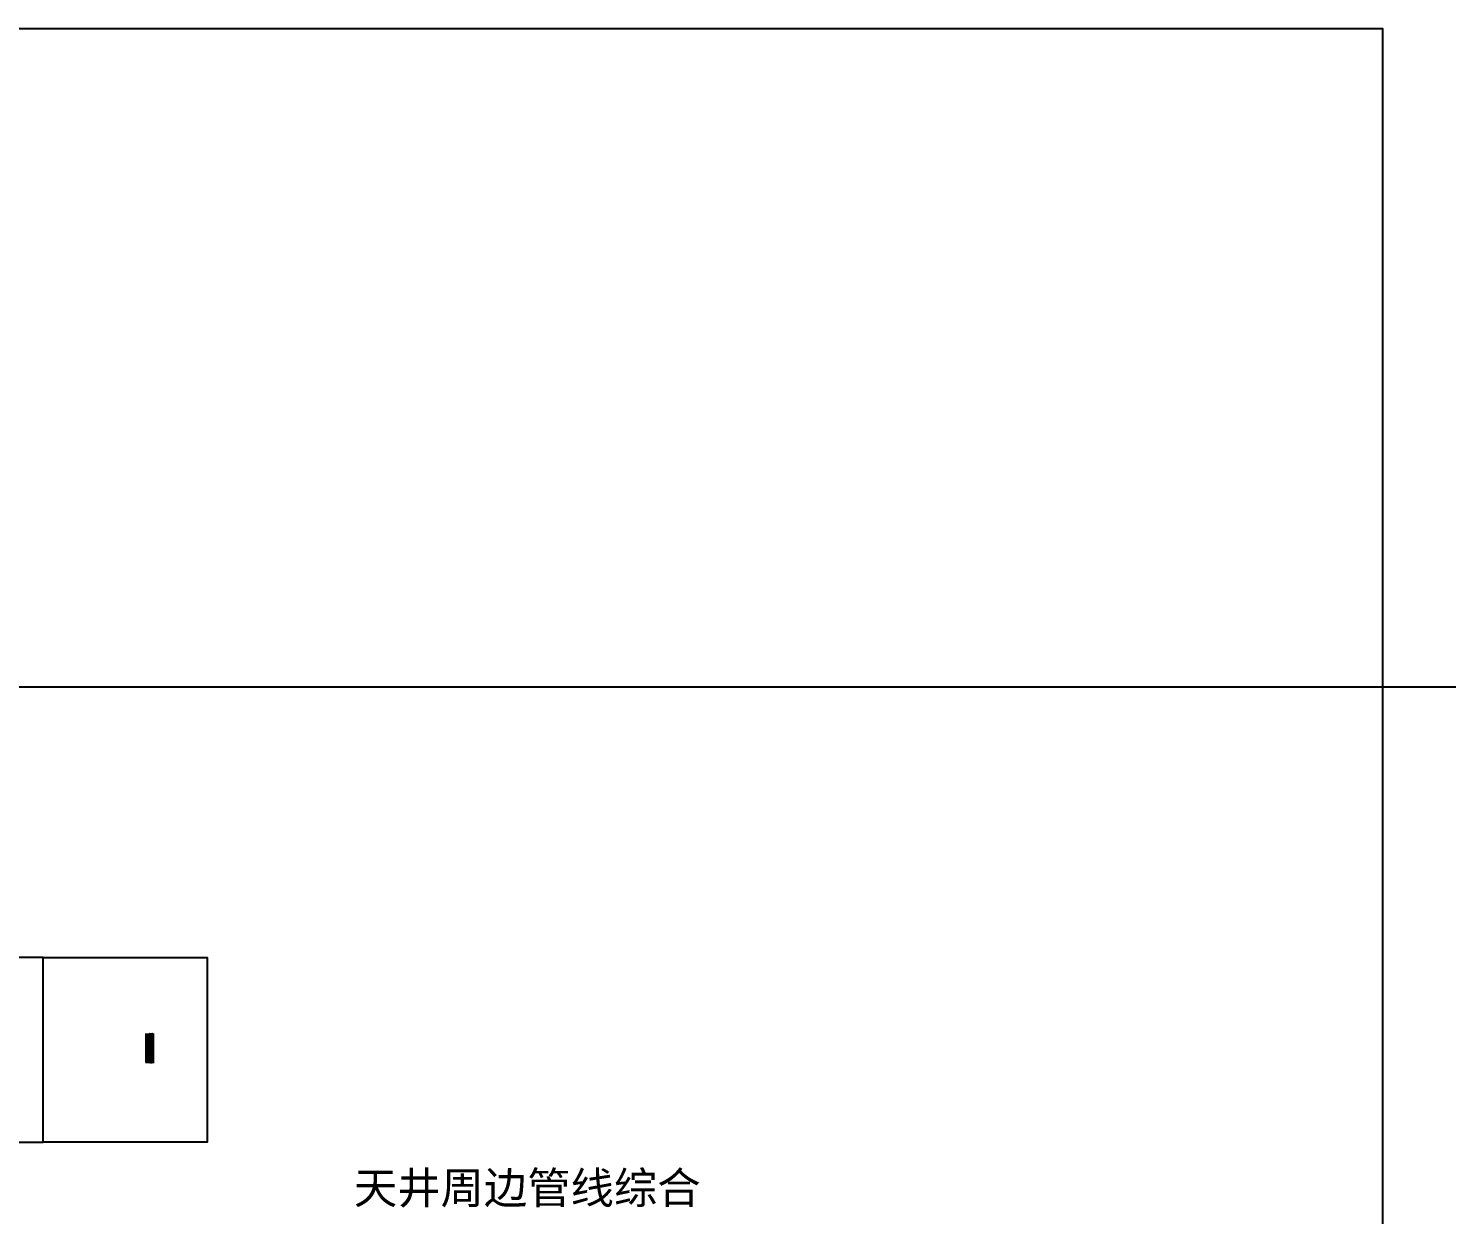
# Model space of a CAD drawing. Extents: x 198753 to 882193, y -399300 to 132460.
# Drawn here: x 420522 to 465166, y 24212 to 61565 of the extents above; entities that cross this region are included whole.
import ezdxf

# ---------------------------------------------------------------- set-up
doc = ezdxf.new("R2010")
doc.units = 0
doc.header["$LTSCALE"] = 1000
doc.header["$MEASUREMENT"] = 0
doc.linetypes.add('CENTER', pattern=[50.8, 31.75, -6.35, 6.35, -6.35])
doc.linetypes.add('DIVIDE', pattern=[1.25, 0.5, -0.25, 0, -0.25, 0, -0.25])
doc.layers.add('04-不打印_辅助线', color=165, linetype='Continuous', plot=False)
for name, color, linetype in [('A-D-玻璃剖线', 130, 'Continuous'), ('A-D-金属剖线', 200, 'Continuous'), ('A-SUR_保温', 222, 'Continuous'), ('L18', 1, 'Continuous'), ('钢龙骨', 173, 'Continuous')]:
    doc.layers.add(name, color=color, linetype=linetype)
doc.layers.add('C18', color=1, linetype='CENTER', lineweight=13)
doc.layers.add('PJ1_accessories', color=4, linetype='Continuous', lineweight=13)
doc.styles.add('华文细黑', font='STXIHEI.TTF', dxfattribs={"height": 10})

# ---------------------------------------------------------------- blocks, each defined once
blk = doc.blocks.new('横梁01')
at = {"layer": '04-不打印_辅助线', "color": 1, "linetype": 'DIVIDE', "ltscale": 10}
blk.add_line((-7, 0), (130, 0), dxfattribs=at)
at = {"layer": 'A-D-金属剖线'}
for p, q in [((31, -14), (32, -13)), ((33, -15), (31, -14)), ((31, -16), (33, -15)), ((32, -16), (31, -16)), ((33, -14), (32, -13)), ((32, -16), (33, -15)), ((33, -14), (34, -13)), ((34, -16), (33, -15)), ((35, -14), (34, -13)), ((34, -15), (35, -14)), ((35, -16), (34, -15)), ((34, -16), (35, -16))]:
    blk.add_line(p, q, dxfattribs=at)
for points in [[(16, -6), (21, -9), (21, -14), (16, -17), (11, -14), (11, -9), (16, -6)], [(51, -6), (46, -9), (46, -14), (51, -17), (56, -14), (56, -9), (51, -6)]]:
    blk.add_lwpolyline(points, dxfattribs=at)
for centre, radius in [((16, -12), 6), ((16, -12), 4.79), ((16, -12), 3), ((33, -15), 3.5), ((51, -12), 6), ((51, -12), 4.79), ((51, -12), 3)]:
    blk.add_circle(centre, radius, dxfattribs=at)
for centre, start, end in [((16, -12), 90, 360), ((51, -12), 180, 90)]:
    blk.add_arc(centre, 2.1, start, end, dxfattribs=at)
at = {"layer": '钢龙骨'}
for points in [[(80, -9, 0.414214), (80, -9), (80, -9, -0.414214), (79, -9), (79, -6, -0.414214), (80, -6), (80, -6, 0.414214), (80, -6), (80, -4, 0.414214), (80, -3), (77, -3, 0.414214), (76, -4), (76, -5, -0.414214), (76, -5), (66, -5, -0.414214), (66, -5), (66, 5, -0.414214), (66, 5), (76, 5, -0.414214), (76, 5), (76, 4, 0.414214), (77, 3), (80, 3, 0.414214), (80, 4), (80, 6, 0.414214), (80, 6), (80, 6, -0.414214), (79, 6), (79, 9, -0.414214), (80, 9), (80, 9, 0.414214), (80, 9), (80, 12, -0.414214), (80, 12), (84, 12, 0.414214), (84, 13), (84, 15, 0.414214), (84, 15), (80, 15, -0.414214), (80, 15), (80, 22, 0.414214), (79, 23), (79, 23, 0.414214), (78, 22), (78, 21, -0.414214), (78, 21), (76, 21, -0.414214), (76, 21), (76, 27, -0.414214), (76, 28), (78, 28, -0.414214), (78, 27), (78, 26, 0.414214), (79, 26), (79, 26, 0.414214), (80, 27), (80, 30, 0.414214), (80, 30), (0, 30, 0.414214), (0, 30), (0, -30, 0.414214), (0, -30), (3, -30, 0.414214), (3, -30), (3, -29), (3, -29, -0.414214), (3, -29), (4, -29, 0.221695), (4, -29), (5, -28, 0.63707), (4, -27), (3, -27, -0.414214), (3, -27), (3, -3, -0.414214), (3, -2), (6, -2, 1), (6, 1), (3, 1, -0.414214), (3, 1), (3, 5, -0.414214), (3, 5), (63, 5), (63, 1, -0.414214), (63, 1), (59, 1, 1), (59, -2), (63, -2), (63, -8, 0.414214), (63, -8), (75, -8, -0.414214), (76, -9), (76, -17, -0.414214), (76, -18), (74, -18, 0.414214), (73, -19), (73, -27, -0.414214), (73, -27), (71, -27, 0.63707), (71, -28), (72, -29, 0.221695), (72, -29), (73, -29, -0.414214), (73, -29), (73, -30, 0.414214), (73, -30), (80, -30, 0.414214), (80, -30), (80, -27, 0.414214), (79, -26), (79, -26, 0.414214), (78, -26), (78, -28, -0.414214), (78, -28), (76, -28, -0.414214), (76, -28), (76, -21, -0.414214), (76, -21), (78, -21, -0.414214), (78, -21), (78, -22, 0.414214), (79, -23), (79, -23, 0.414214), (80, -22), (80, -9, 0.414214), (80, -9), (80, -9, -0.414214), (79, -9), (79, -6, -0.414214), (80, -6), (80, -6, 0.414214), (80, -6), (80, -4)], [(5, -25, -0.648605), (6, -26), (6, -29, 0.414214), (6, -29), (6, -29), (70, -29, 0.414214), (70, -29), (70, -26, -0.648605), (70, -25), (71, -27, -0.414214), (71, -27), (71, -27, 0.267949), (71, -28), (71, -29, 0.414214), (71, -29), (72, -29, -0.414214), (73, -29), (73, -30, -0.414214), (72, -30), (3, -30, -0.414214), (3, -30), (3, -29, -0.414214), (3, -29), (5, -29, 0.414214), (5, -29), (5, -28, 0.267949), (5, -27), (4, -27, -0.414214), (4, -27), (5, -25)]]:
    blk.add_lwpolyline(points, format="xyb", dxfattribs=at)
blk.add_lwpolyline([(73, 23, -0.414214), (73, 22), (73, 19, 0.414214), (74, 18), (76, 18, -0.414214), (77, 17), (77, 9, -0.414214), (76, 8), (66, 8), (66, 8), (4, 8, -0.414214), (3, 9), (3, 26, -0.414214), (4, 27), (72, 27, -0.414214), (73, 26), (73, 24, -0.414214), (73, 23, 0.414214), (72, 23, 0.414214)], format="xyb", close=True, dxfattribs=at)
blk.add_lwpolyline([(58, 1), (8, 1), (8, -3), (4, -3), (4, -25), (63, -25), (63, -3), (58, -3), (58, 1), (63, 1), (63, 5), (4, 5), (4, 1), (8, 1)], dxfattribs=at)
blk = doc.blocks.new('附框')
at = {"ltscale": 0.1}
blk.add_lwpolyline([(13, -22, -0.414214), (12, -22), (12, -7, 0.414214), (12, -7), (11, -7, -0.414214), (11, -6), (11, -6, -0.414214), (11, -5), (12, -5, 0.414214), (12, -5), (12, -2, 0.414214), (12, -2), (5, -2, 0.414214), (4, -2), (4, -5, 0.414214), (5, -5), (6, -5, -0.414214), (6, -6), (6, -6, -0.414214), (6, -7), (5, -7, 0.414214), (4, -7), (4, -15, -0.414214), (4, -15), (3, -15, -0.414214), (2, -15), (2, 0, -0.414214), (3, 0), (18, 0, -0.414214), (18, 0), (18, -1, -0.414214), (18, -1), (15, -1, 0.414214), (14, -1), (14, -22, -0.414214), (14, -22)], format="xyb", close=True, dxfattribs=at)
blk.add_lwpolyline([(14, -22), (14, -1), (24, -1), (24, -22)], close=True)
for points in [[(14, -22), (24, -1)], [(14, -1), (24, -22)]]:
    blk.add_lwpolyline(points)
blk = doc.blocks.new('FB M6x25 COM1')
blk.add_wipeout([(11, 3), (11, -3), (19, -3), (19, 3)]).dxf.layer = 'A-D-金属剖线'
at = {"layer": 'A-D-金属剖线'}
for p, q in [((-6, 4), (-6, -4)), ((-2, 6), (-5, 6)), ((-2, 3), (-5, 3)), ((-2, 6), (-2, 5)), ((-2, 6), (-2, -6)), ((-2, -5), (-2, 5)), ((-2, 3), (23, 3)), ((13, -5), (13, 5)), ((13, 5), (14, 5)), ((14, 1), (13, 0)), ((13, 0), (20, 0)), ((14, 5), (14, -5)), ((14, 4), (14, -4)), ((15, 6), (19, 6)), ((15, 3), (19, 3)), ((19, 4), (19, -4)), ((19, 4), (19, -4)), ((23, 3), (23, 2)), ((23, 2), (23, -2)), ((-2, -3), (-5, -3)), ((-2, -6), (-5, -6)), ((-2, -3), (23, -3)), ((-2, -6), (-2, -5)), ((14, 0), (13, -1)), ((14, -5), (13, -5)), ((15, -3), (19, -3)), ((15, -6), (19, -6)), ((23, -3), (23, -2))]:
    blk.add_line(p, q, dxfattribs=at)
blk.add_lwpolyline([(11, 6), (13, 6), (13, -6), (11, -6)], close=True, dxfattribs=at)
for centre, radius, start, end in [((-4, 4), 1.55, 121.7001, 238.2999), ((0, 0), 5.98, 151.1183, 208.8817), ((16, 4), 1.8, 130, 230), ((20, 0), 6.25, 153.7515, 206.2485), ((17, 4), 1.8, 310, 50), ((13, 0), 6.25, 333.7515, 26.2485), ((-4, -4), 1.55, 121.7001, 238.2999), ((16, -4), 1.8, 130, 230), ((17, -4), 1.8, 310, 50)]:
    blk.add_arc(centre, radius, start, end, dxfattribs=at)
blk = doc.blocks.new('8双银low-e+12Ar+6mm中空钢化玻璃1')
for p, q in [((12681, 4496), (12681, 4497)), ((12681, 4486), (12681, 4485)), ((12688, 4498), (12688, 4484))]:
    blk.add_line(p, q)
for points in [[(12243, 4497), (12687, 4497), (12688, 4498), (12688, 4504), (12687, 4505), (12243, 4505)], [(12243, 4477), (12687, 4477), (12688, 4478), (12688, 4484), (12687, 4485), (12243, 4485)], [(12676, 4497), (12687, 4497)], [(12681, 4496), (12684, 4494), (12684, 4488), (12681, 4486)]]:
    blk.add_lwpolyline(points)
blk = doc.blocks.new('*U177')
at = {"layer": 'C18', "color": 1, "ltscale": 0.2}
blk.add_line((0, 4), (0, -16), dxfattribs=at)
at = {"layer": 'L18', "color": 4}
for p, q in [((-2, 0), (-2, -2)), ((2, 0), (2, -1)), ((-2, -2), (2, -1)), ((-2, -2), (2, -1)), ((-2, -2), (2, -2)), ((-2, -2), (-2, -2)), ((-2, -2), (-2, -2)), ((-2, -2), (-2, -3)), ((-2, -3), (2, -2)), ((-2, -4), (2, -3)), ((-2, -3), (2, -3)), ((-2, -3), (-2, -3)), ((-2, -3), (-2, -4)), ((-2, -4), (-2, -4)), ((-2, -4), (2, -4)), ((-2, -5), (2, -4)), ((-2, -5), (-2, -4)), ((-2, -5), (2, -5)), ((-2, -5), (-2, -5)), ((-2, -5), (-2, -6)), ((-2, -6), (2, -5)), ((-2, -6), (2, -6)), ((-2, -6), (2, -6)), ((-2, -6), (-2, -6)), ((-2, -6), (-2, -6)), ((-2, -6), (-2, -7)), ((-2, -8), (2, -7)), ((-2, -7), (2, -7)), ((-2, -7), (2, -7)), ((-2, -7), (-2, -7)), ((-2, -7), (-2, -8)), ((-2, -9), (2, -8)), ((-2, -9), (2, -8)), ((-2, -8), (-2, -9)), ((-2, -9), (2, -9)), ((-2, -10), (2, -9)), ((-2, -9), (-2, -9)), ((-2, -9), (-2, -9)), ((-2, -9), (-2, -10)), ((-2, -10), (2, -10)), ((-2, -11), (2, -10)), ((-2, -10), (-2, -11)), ((-2, -10), (-2, -10)), ((-2, -12), (2, -11)), ((-2, -11), (-2, -11)), ((-2, -12), (-1, -11)), ((-1, -11), (-2, -11)), ((-2, -12), (-1, -12)), ((-1, -11), (1, -11)), ((-1, -12), (1, -12)), ((-1, -13), (-1, -12)), ((-1, -13), (1, -12)), ((-1, -13), (1, -13)), ((-1, -13), (-1, -13)), ((-1, -13), (0, -13)), ((0, -14), (1, -13)), ((0, -13), (1, -13)), ((0, -14), (0, -13)), ((2, -11), (1, -11)), ((2, -11), (1, -12)), ((1, -11), (2, -11)), ((1, -12), (1, -12)), ((1, -13), (1, -12)), ((1, -13), (1, -13)), ((2, 0), (2, -1)), ((2, -1), (2, -2)), ((2, -1), (2, -1)), ((2, -2), (2, -2)), ((2, -3), (2, -2)), ((2, -3), (2, -3)), ((2, -3), (2, -4)), ((2, -4), (2, -5)), ((2, -4), (2, -4)), ((2, -5), (2, -5)), ((2, -6), (2, -5)), ((2, -6), (2, -6)), ((2, -6), (2, -7)), ((2, -7), (2, -7)), ((2, -7), (2, -7)), ((2, -7), (2, -8)), ((2, -8), (2, -8)), ((2, -8), (2, -9)), ((2, -10), (2, -9)), ((2, -9), (2, -9)), ((2, -10), (2, -10)), ((2, -10), (2, -11))]:
    blk.add_line(p, q, dxfattribs=at)
blk.add_lwpolyline([(4, 0), (4, 1, 0.257344), (3, 2, 0.110418), (1, 3), (1, 3), (-1, 3), (-1, 3, 0.110418), (-3, 2, 0.257344), (-4, 1), (-4, 0, 0.414214), (-4, 0), (4, 0, 0.414214)], format="xyb", close=True, dxfattribs=at)
blk = doc.blocks.new('$LinePat$岩棉板')
at = {"color": 0}
for p, q in [((0, -17), (12, -67)), ((12, -67), (24, -17))]:
    blk.add_line(p, q, dxfattribs=at)
for centre, start, end in [((12, -17), 0, 180), ((0, -67), 270, 0), ((24, -67), 180, 270)]:
    blk.add_arc(centre, 12, start, end, dxfattribs=at)
at = {"layer": 'Defpoints'}
blk.add_point((0, 0), dxfattribs=at)
at = {"layer": 'Defpoints', "color": 0}
blk.add_point((24, -84), dxfattribs=at)

msp = doc.modelspace()

# ---------------------------------------------------------------- linework, layer by layer
at = {"color": 3, "elevation": 0}
msp.add_lwpolyline([(424228, 29178.4), (424228, 29920.5)], dxfattribs=at)
at = {"layer": '04-不打印_辅助线', "color": 1}
msp.add_lwpolyline([(415835.5, 26491.7), (420992, 26491.7), (420992, 32309.1), (415835.5, 32309.1)], close=True, dxfattribs=at)
at = {"layer": 'A-D-金属剖线'}
msp.add_line((424274, 29438.4), (424274, 28984.2), dxfattribs=at)
msp.add_lwpolyline([(424277, 29467.6), (424277, 29447.9, 0.4142136), (424279, 29445.9), (424281, 29445.9, 0.8898538), (424281.3, 29447.9, -0.3475405), (424281, 29448.1), (424281, 29459.1, -0.4142136), (424281.3, 29459.4), (424286.3, 29459.4, 0.4142136), (424286.5, 29459.6), (424286.5, 29461.7, 0.4142136), (424286.3, 29461.9), (424281.3, 29461.9, -0.4142136), (424281, 29462.2), (424281, 29474.6, -0.4142136), (424281.3, 29474.9), (424286.3, 29474.9, 0.4142136), (424286.5, 29475.1), (424286.5, 29477.2, 0.4142136), (424286.3, 29477.4), (424281.3, 29477.4, -0.4142136), (424281, 29477.7), (424281, 29488.6, -0.3475405), (424281.3, 29488.9, 0.8898538), (424281, 29490.9), (424279, 29490.9, 0.4142136), (424277, 29488.9), (424277, 29469.2), (424277.8, 29468.4)], format="xyb", close=True, dxfattribs=at)
at = {"layer": 'Defpoints', "color": 250}
msp.add_line((231144.6, 40831.4), (882192.9, 40831.4), dxfattribs=at)
at = {"layer": '钢龙骨'}
msp.add_line((424444.5, 29920.5, 0), (424444.5, 28984.2, 0), dxfattribs=at)
at = {"layer": '钢龙骨', "elevation": 0}
msp.add_lwpolyline([(424448, 29920.5), (424448, 28984.2)], dxfattribs=at)

# ---------------------------------------------------------------- block references
at = {"xscale": -1}
msp.add_blockref('横梁01', (424366, 29468.4), dxfattribs=at)
at = {"layer": 'A-D-金属剖线', "rotation": 180}
msp.add_blockref('附框', (424286.3, 29438.4), dxfattribs=at)
at = {"layer": 'A-SUR_保温', "yscale": 1.188379012465143, "zscale": 1.188379012465143}
for p, xscale, rotation in [((424429, 29890.6), -1.244367894895885, 270), ((424429, 29860.8), -1.244367894895885, 270), ((424429, 29830.9), -1.244367894895885, 270), ((424429, 29801.1), -1.244367894895885, 270), ((424429, 29771.2), -1.244367894895885, 270), ((424429, 29741.3), -1.244367894895885, 270), ((424429, 29711.5), -1.244367894895885, 270), ((424429, 29193.3), -1.245077834515285, 269.9999999999852), ((424429, 29163.5), -1.245077834515285, 269.9999999999852), ((424429, 29133.6), -1.245077834515285, 269.9999999999852), ((424429, 29103.7), -1.245077834515285, 269.9999999999852), ((424429, 29073.8), -1.245077834515285, 269.9999999999852), ((424429, 29043.9), -1.245077834515285, 269.9999999999852), ((424429, 29014.1), -1.245077834515285, 269.9999999999852), ((424429, 28984.2), -1.245077834515285, 269.9999999999852)]:
    msp.add_blockref('$LinePat$岩棉板', p, dxfattribs=dict(at, xscale=xscale, rotation=rotation))

# ---------------------------------------------------------------- texts
at = {"layer": '04-不打印_辅助线', "color": 1, "style": '华文细黑'}
msp.add_text('天井周边管线综合', height=1000, dxfattribs=at).set_placement((430769.5, 24555.6))

# ---------------------------------------------------------------- next in the draw order: block references
at = {"layer": 'A-D-金属剖线', "xscale": -1}
msp.add_blockref('FB M6x25 COM1', (424287.9, 29468.4), dxfattribs=at)

# ---------------------------------------------------------------- next in the draw order: hatches: boundary and pattern name
at = {"layer": '钢龙骨'}
for points in [[(424332, 29500.4), (424371, 29500.4), (424371, 29442.4), (424429, 29442.4), (424429, 29492.4), (424427, 29492.4), (424427, 29444.4), (424373, 29444.4), (424373, 29502.4), (424332, 29502.4)], [(424332, 29436.4), (424429, 29436.4), (424429, 29386.4), (424427, 29386.4), (424427, 29434.4), (424332, 29434.4)]]:
    msp.add_hatch(color=256, dxfattribs=at).paths.add_polyline_path(points)

# ---------------------------------------------------------------- next in the draw order: linework, layer by layer
msp.add_lwpolyline([(295307.5, 61565.2), (463143.8, 61565.2), (463143.8, -16279.7), (295307.5, -16279.7)], close=True)
at = {"color": 23}
for points in [[(424434, 29920.5), (424434, 29444.4), (424429, 29444.4), (424429, 29920.5)], [(424429, 28984.2), (424429, 29434.4), (424434, 29434.4), (424434, 28984.2)]]:
    msp.add_lwpolyline(points, dxfattribs=at)
at = {"color": 251}
for points in [[(424309, 29502.4), (424309, 29504.4), (424375, 29504.4), (424375, 29502.4)], [(424375, 29446.4), (424373, 29446.4), (424373, 29502.4), (424375, 29502.4)], [(424309, 29434.4), (424309, 29432.4), (424429, 29432.4), (424429, 29434.4)], [(424373, 29444.4), (424373, 29446.4), (424429, 29446.4), (424429, 29444.4)]]:
    msp.add_lwpolyline(points, close=True, dxfattribs=at)
msp.add_lwpolyline([(424429, 29502.4), (424429, 29444.4), (424375, 29444.4)], dxfattribs=at)
at = {"layer": '04-不打印_辅助线', "color": 1}
msp.add_lwpolyline([(420992, 32309.1), (426148.5, 32309.1), (426148.5, 26491.7), (420992, 26491.7)], close=True, dxfattribs=at)
at = {"layer": 'A-D-玻璃剖线'}
msp.add_line((424228, 29920.5), (424228, 28984.2), dxfattribs=at)
at = {"layer": 'A-D-金属剖线'}
msp.add_line((424274, 29498.4), (424274, 29920.5), dxfattribs=at)
for points in [[(424307, 29920.5), (424307, 29501.4, 0.4142136), (424308, 29500.4), (424327, 29500.4), (424327, 29920.5)], [(424307, 29501.6, -0.1716338), (424304.8, 29498.4), (424308, 29498.4), (424308, 29500.4, -0.4142136), (424307, 29501.4), (424307, 29501.6)], [(424327.9, 29504.4, -0.1703036), (424328.5, 29504.2), (424333.2, 29500.4), (424346.1, 29500.4), (424346.1, 29498.4), (424332.9, 29498.4, -0.1703036), (424332.2, 29498.6), (424327.5, 29502.4), (424314.1, 29502.4), (424314.1, 29504.4), (424327.9, 29504.4)], [(424307, 29435.2, 0.1716338), (424304.8, 29438.4), (424308, 29438.4), (424308, 29436.4, 0.4142136), (424307, 29435.4), (424307, 29435.2)], [(424327, 28984.2), (424327, 29436.4), (424308, 29436.4, 0.4142136), (424307, 29435.4)], [(424327.9, 29432.4, 0.1703036), (424328.5, 29432.6), (424333.2, 29436.4), (424346.1, 29436.4), (424346.1, 29438.4), (424332.9, 29438.4, 0.1703036), (424332.2, 29438.2), (424327.5, 29434.4), (424314.1, 29434.4), (424314.1, 29432.4), (424327.9, 29432.4)]]:
    msp.add_lwpolyline(points, format="xyb", dxfattribs=at)
for points in [[(424309, 29920.5), (424309, 29502.4), (424327, 29502.4)], [(424307, 29435.4), (424307, 28984.2)], [(424327, 29434.4), (424309, 29434.4), (424309, 28984.2)], [(424424.2, 29444.4), (424434, 29444.4), (424434, 29434.4), (424424.2, 29434.4)]]:
    msp.add_lwpolyline(points, dxfattribs=at)
msp.add_ellipse((424424.2, 29439.4), major_axis=(-5.97, 0), ratio=0.8370698, dxfattribs=at)
at = {"layer": 'A-SUR_保温'}
for points in [[(424375, 29485.7), (424417, 29480.4, 1), (424417, 29504.4), (424375, 29499.2)], [(424375, 29461.7), (424417, 29456.4, 1), (424417, 29480.4), (424375, 29475.2)], [(424428.9, 29446.4, 0.3659774), (424417, 29456.4), (424375, 29451.2)]]:
    msp.add_lwpolyline(points, format="xyb", dxfattribs=at)
at = {"layer": 'PJ1_accessories'}
msp.add_lwpolyline([(424250.1, 29476.4), (424235, 29476.4), (424234, 29477.4), (424234, 29459.4), (424235, 29460.4), (424250.1, 29460.4)], dxfattribs=at)
at = {"layer": 'PJ1_accessories', "extrusion": (0, 0, -1)}
msp.add_ellipse((424250.1, 29468.4), major_axis=(11.7, 0), ratio=0.6848214, dxfattribs=at)
at = {"layer": '钢龙骨'}
for points in [[(424332, 29500.4), (424371, 29500.4), (424371, 29442.4), (424429, 29442.4), (424429, 29492.4), (424427, 29492.4), (424427, 29444.4), (424373, 29444.4), (424373, 29502.4), (424332, 29502.4), (424332, 29500.4)], [(424332, 29436.4), (424429, 29436.4), (424429, 29386.4), (424427, 29386.4), (424427, 29434.4), (424332, 29434.4), (424332, 29436.4)]]:
    msp.add_lwpolyline(points, dxfattribs=at)

# ---------------------------------------------------------------- next in the draw order: block references
at = {"extrusion": (0, 0, -1), "zscale": -1}
msp.add_blockref('*U177', (-424339.6, 29500.4), dxfattribs=at)
at = {"extrusion": (0, 0, -1), "xscale": -1, "zscale": -1, "rotation": 180}
msp.add_blockref('*U177', (-424339.6, 29436.4), dxfattribs=at)
at = {"layer": 'A-D-玻璃剖线', "rotation": 270}
msp.add_blockref('8双银low-e+12Ar+6mm中空钢化玻璃1', (419757, 42164), dxfattribs=at)
at = {"layer": 'A-D-玻璃剖线', "xscale": -1, "rotation": 270}
msp.add_blockref('8双银low-e+12Ar+6mm中空钢化玻璃1', (419757, 16772.8), dxfattribs=at)
at = {"layer": 'A-D-金属剖线', "xscale": -1}
msp.add_blockref('附框', (424286.3, 29498.4), dxfattribs=at)
at = {"layer": 'A-SUR_保温', "yscale": 1.188379012465143, "zscale": 1.188379012465143}
for p, xscale, rotation in [((424429, 29681.6), -1.244367894895885, 270), ((424429, 29651.7), -1.244367894895885, 270), ((424429, 29621.9), -1.244367894895885, 270), ((424429, 29592), -1.244367894895885, 270), ((424429, 29562.1), -1.244367894895885, 270), ((424429, 29532.3), -1.244367894895885, 270), ((424429, 29502.4), -1.244367894895885, 270), ((424429, 29402.5), -1.245077834515285, 269.9999999999852), ((424429, 29372.6), -1.245077834515285, 269.9999999999852), ((424429, 29342.8), -1.245077834515285, 269.9999999999852), ((424429, 29312.9), -1.245077834515285, 269.9999999999852), ((424429, 29283), -1.245077834515285, 269.9999999999852), ((424429, 29253.1), -1.245077834515285, 269.9999999999852), ((424429, 29223.2), -1.245077834515285, 269.9999999999852)]:
    msp.add_blockref('$LinePat$岩棉板', p, dxfattribs=dict(at, xscale=xscale, rotation=rotation))

doc.saveas('drawing.dxf')
